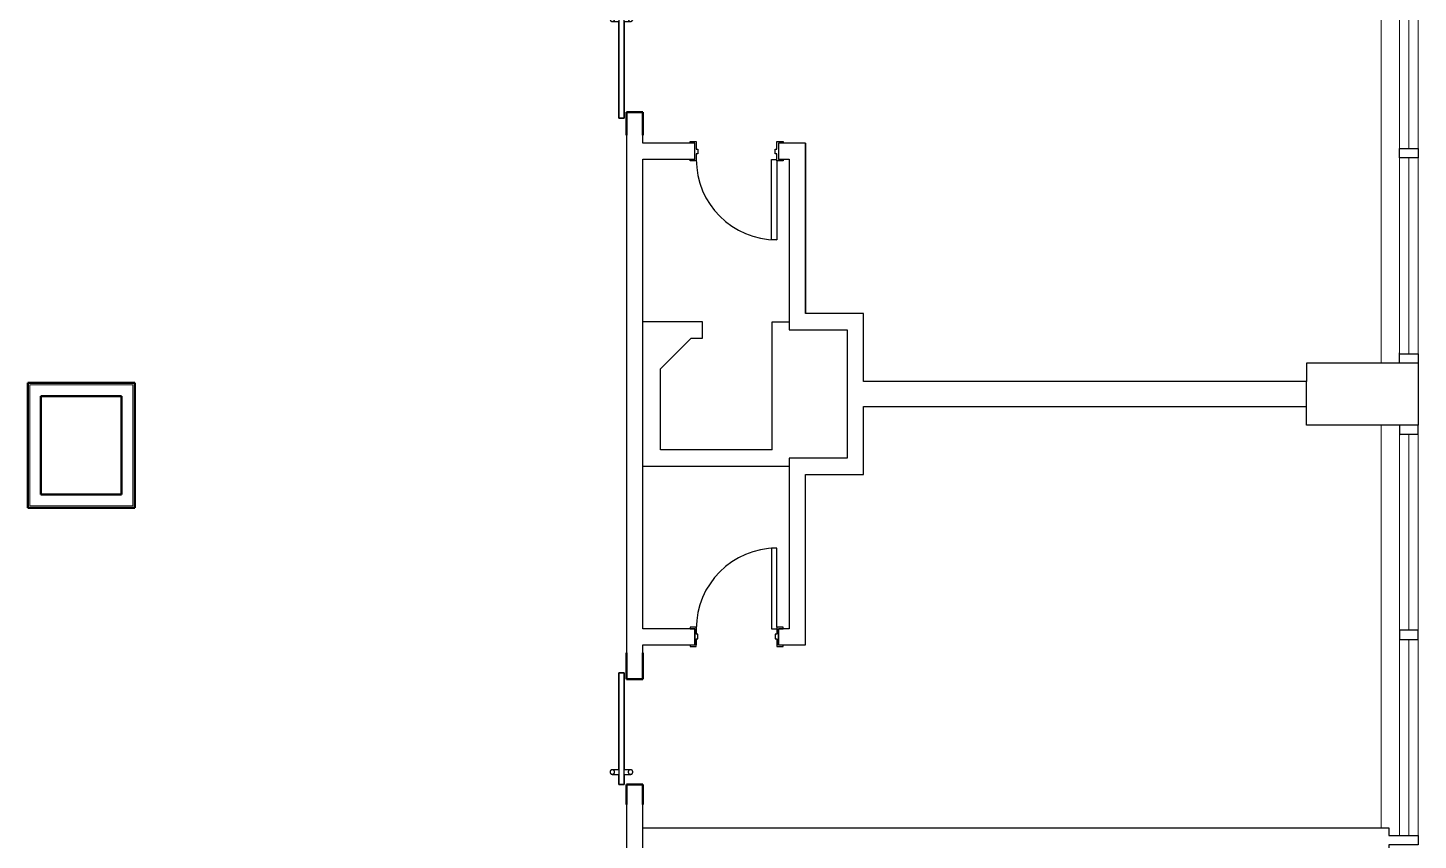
# Model space of a CAD drawing. Header units: inches. Extents: x -1132 to 7533, y -2240 to 4304.
# Drawn here: x 6954.8 to 7403.6, y -1109.5 to -847.3 of the extents above; entities that cross this region are included whole.
import ezdxf

# ---------------------------------------------------------------- set-up
doc = ezdxf.new("R2010")
doc.units = ezdxf.units.IN
doc.header["$LTSCALE"] = 96
doc.header["$MEASUREMENT"] = 0
for name, color, linetype in [('A-DOOR', 2, 'CONTINUOUS'), ('A-GLAZ', 2, 'CONTINUOUS'), ('A-WALL-FULL', 6, 'CONTINUOUS')]:
    doc.layers.add(name, color=color, linetype=linetype)
for name, color, linetype, lineweight in [('A-WALL', 113, 'CONTINUOUS', 18), ('A-WALL-SILL', 250, 'CONTINUOUS', 13), ('I-WALL', 2, 'CONTINUOUS', 18)]:
    doc.layers.add(name, color=color, linetype=linetype, lineweight=lineweight)

# ---------------------------------------------------------------- blocks, each defined once
blk = doc.blocks.new('Interior-Sgl - 2_-2_ x 8_-0_ - Flush-2578068-2ND FLR PLAN - EAST WING')
at = {"layer": 'A-DOOR', "color": 8, "lineweight": 25}
for p, q in [((22.25, 28.63), (22.25, 2.63)), ((24, 28.63), (22.25, 28.63)), ((24, 3.13), (24, 28.63)), ((-2, 3.13), (-4, 3.13)), ((-4, 3.13), (-4, 2.63)), ((-4, 2.63), (-2.5, 2.63)), ((-2.5, 2.63), (-2.5, -2.63)), ((-2, 0.88), (-2, 3.13)), ((-1.5, 0.88), (-2, 0.88)), ((-1.5, -0.62), (-1.5, 0.88)), ((22.25, 2.63), (24, 2.63)), ((24, 0.88), (23.5, 0.88)), ((23.5, 0.88), (23.5, -0.62)), ((26, 3.13), (24, 3.13)), ((24, 3.13), (24, 0.88)), ((24.5, -2.63), (24.5, 2.63)), ((24.5, 2.63), (26, 2.63)), ((26, 2.63), (26, 3.13)), ((-2.5, -2.63), (-4, -2.63)), ((-4, -2.63), (-4, -3.13)), ((-4, -3.13), (-2, -3.13)), ((-2, -3.13), (-2, -0.62)), ((-2, -0.62), (-1.5, -0.62)), ((23.5, -0.62), (24, -0.62)), ((24, -0.62), (24, -3.13)), ((24, -3.13), (26, -3.13)), ((26, -2.63), (24.5, -2.63)), ((26, -3.13), (26, -2.63))]:
    blk.add_line(p, q, dxfattribs=at)
at = {"layer": 'A-DOOR', "color": 55}
blk.add_arc((24, 2.63), 26, 90, 180, dxfattribs=at)
blk = doc.blocks.new('Interior-Sgl - 2_-2_ x 8_-0_ - Flush-2578071-2ND FLR PLAN - EAST WING')
at = {"layer": 'A-DOOR', "color": 8, "lineweight": 25}
for p, q in [((-4, 3.13), (-2, 3.13)), ((-4, 2.63), (-4, 3.13)), ((-2.5, 2.63), (-4, 2.63)), ((-2.5, -2.63), (-2.5, 2.63)), ((-2, 3.13), (-2, 0.62)), ((-2, 0.62), (-1.5, 0.62)), ((-1.5, 0.62), (-1.5, -0.88)), ((23.5, 0.62), (24, 0.62)), ((23.5, -0.88), (23.5, 0.62)), ((24, 3.13), (26, 3.13)), ((24, 0.62), (24, 3.13)), ((26, 2.63), (24.5, 2.63)), ((24.5, 2.63), (24.5, -2.63)), ((26, 3.13), (26, 2.63)), ((-4, -2.63), (-2.5, -2.63)), ((-4, -3.13), (-4, -2.63)), ((-2, -3.13), (-4, -3.13)), ((-2, -0.88), (-2, -3.13)), ((-1.5, -0.88), (-2, -0.88)), ((22.25, -2.63), (24, -2.63)), ((22.25, -28.63), (22.25, -2.63)), ((24, -0.88), (23.5, -0.88)), ((24, -3.13), (24, -0.88)), ((26, -3.13), (24, -3.13)), ((24, -3.13), (24, -28.63)), ((24.5, -2.63), (26, -2.63)), ((26, -2.63), (26, -3.13)), ((24, -28.63), (22.25, -28.63))]:
    blk.add_line(p, q, dxfattribs=at)
at = {"layer": 'A-DOOR', "color": 55}
blk.add_arc((24, -2.63), 26, 180, 270, dxfattribs=at)
blk = doc.blocks.new('Interior-Barn - Flush-3201910-2ND FLR PLAN - EAST WING')
at = {"layer": 'A-DOOR', "lineweight": 35}
for p, q in [((12.25, -3.41), (-19, -3.41)), ((-19, -3.41), (-19, -5.16)), ((17, -3.41), (13.75, -3.41)), ((17, -5.16), (17, -3.41)), ((-19, -5.16), (12.25, -5.16)), ((13.75, -5.16), (17, -5.16))]:
    blk.add_line(p, q, dxfattribs=at)
at = {"layer": 'A-DOOR'}
for p, q in [((12.25, -1.34), (12.25, -3.41)), ((13.75, -3.41), (12.25, -3.41)), ((13.75, -3.41), (13.75, -1.34)), ((12.25, -5.16), (12.25, -7.22)), ((12.25, -5.16), (13.75, -5.16)), ((13.75, -7.22), (13.75, -5.16))]:
    blk.add_line(p, q, dxfattribs=at)
at = {"layer": 'A-DOOR', "flags": 128}
for points in [[(13.75, -1.34), (13.75, -1.31), (13.75, -1.28), (13.74, -1.25), (13.74, -1.22), (13.74, -1.19), (13.73, -1.17), (13.72, -1.14), (13.71, -1.11), (13.7, -1.08), (13.69, -1.05), (13.68, -1.02), (13.67, -1), (13.65, -0.97), (13.64, -0.95), (13.62, -0.92), (13.6, -0.9), (13.58, -0.87), (13.56, -0.85), (13.54, -0.83), (13.52, -0.81), (13.5, -0.79), (13.48, -0.77), (13.45, -0.75), (13.43, -0.73), (13.41, -0.71), (13.38, -0.7), (13.35, -0.68), (13.33, -0.67), (13.3, -0.66), (13.27, -0.64), (13.24, -0.63), (13.22, -0.63), (13.19, -0.62), (13.16, -0.61), (13.13, -0.6), (13.1, -0.6), (13.07, -0.6), (13.04, -0.59), (13.01, -0.59), (12.98, -0.59), (12.95, -0.6), (12.92, -0.6), (12.89, -0.6), (12.86, -0.61), (12.83, -0.61), (12.8, -0.62), (12.77, -0.63), (12.74, -0.64), (12.72, -0.65), (12.69, -0.66), (12.66, -0.67), (12.63, -0.69), (12.61, -0.7), (12.58, -0.72), (12.56, -0.74), (12.53, -0.76), (12.51, -0.77), (12.49, -0.79), (12.47, -0.82), (12.45, -0.84), (12.43, -0.86), (12.41, -0.88), (12.39, -0.91), (12.37, -0.93), (12.36, -0.96), (12.34, -0.98), (12.33, -1.01), (12.32, -1.04), (12.3, -1.06), (12.29, -1.09), (12.28, -1.12), (12.28, -1.15), (12.27, -1.18), (12.26, -1.21), (12.26, -1.24), (12.25, -1.27), (12.25, -1.3), (12.25, -1.33), (12.25, -1.34)], [(12.25, -1.34), (12.25, -1.37), (12.25, -1.4), (12.26, -1.43), (12.26, -1.46), (12.26, -1.49), (12.27, -1.52), (12.28, -1.55), (12.29, -1.58), (12.3, -1.61), (12.31, -1.64), (12.32, -1.66), (12.33, -1.69), (12.35, -1.72), (12.36, -1.74), (12.38, -1.77), (12.4, -1.79), (12.42, -1.82), (12.44, -1.84), (12.46, -1.86), (12.48, -1.88), (12.5, -1.9), (12.52, -1.92), (12.55, -1.94), (12.57, -1.96), (12.59, -1.97), (12.62, -1.99), (12.65, -2.01), (12.67, -2.02), (12.7, -2.03), (12.73, -2.04), (12.76, -2.05), (12.78, -2.06), (12.81, -2.07), (12.84, -2.08), (12.87, -2.08), (12.9, -2.09), (12.93, -2.09), (12.96, -2.09), (12.99, -2.09), (13.02, -2.09), (13.05, -2.09), (13.08, -2.09), (13.11, -2.09), (13.14, -2.08), (13.17, -2.07), (13.2, -2.07), (13.23, -2.06), (13.26, -2.05), (13.28, -2.04), (13.31, -2.03), (13.34, -2.01), (13.37, -2), (13.39, -1.98), (13.42, -1.97), (13.44, -1.95), (13.47, -1.93), (13.49, -1.91), (13.51, -1.89), (13.53, -1.87), (13.55, -1.85), (13.57, -1.83), (13.59, -1.8), (13.61, -1.78), (13.63, -1.76), (13.64, -1.73), (13.66, -1.7), (13.67, -1.68), (13.68, -1.65), (13.7, -1.62), (13.71, -1.59), (13.72, -1.57), (13.72, -1.54), (13.73, -1.51), (13.74, -1.48), (13.74, -1.45), (13.75, -1.42), (13.75, -1.39), (13.75, -1.36), (13.75, -1.34)], [(13.75, -7.22), (13.75, -7.19), (13.75, -7.16), (13.74, -7.13), (13.74, -7.1), (13.74, -7.07), (13.73, -7.04), (13.72, -7.01), (13.71, -6.98), (13.7, -6.95), (13.69, -6.93), (13.68, -6.9), (13.67, -6.87), (13.65, -6.85), (13.64, -6.82), (13.62, -6.8), (13.6, -6.77), (13.58, -6.75), (13.56, -6.72), (13.54, -6.7), (13.52, -6.68), (13.5, -6.66), (13.48, -6.64), (13.45, -6.62), (13.43, -6.6), (13.41, -6.59), (13.38, -6.57), (13.35, -6.56), (13.33, -6.54), (13.3, -6.53), (13.27, -6.52), (13.24, -6.51), (13.22, -6.5), (13.19, -6.49), (13.16, -6.49), (13.13, -6.48), (13.1, -6.48), (13.07, -6.47), (13.04, -6.47), (13.01, -6.47), (12.98, -6.47), (12.95, -6.47), (12.92, -6.47), (12.89, -6.48), (12.86, -6.48), (12.83, -6.49), (12.8, -6.5), (12.77, -6.5), (12.74, -6.51), (12.72, -6.52), (12.69, -6.54), (12.66, -6.55), (12.63, -6.56), (12.61, -6.58), (12.58, -6.6), (12.56, -6.61), (12.53, -6.63), (12.51, -6.65), (12.49, -6.67), (12.47, -6.69), (12.45, -6.71), (12.43, -6.73), (12.41, -6.76), (12.39, -6.78), (12.37, -6.81), (12.36, -6.83), (12.34, -6.86), (12.33, -6.88), (12.32, -6.91), (12.3, -6.94), (12.29, -6.97), (12.28, -7), (12.28, -7.02), (12.27, -7.05), (12.26, -7.08), (12.26, -7.11), (12.25, -7.14), (12.25, -7.17), (12.25, -7.2), (12.25, -7.22)], [(12.25, -7.22), (12.25, -7.25), (12.25, -7.28), (12.26, -7.31), (12.26, -7.34), (12.26, -7.37), (12.27, -7.4), (12.28, -7.43), (12.29, -7.45), (12.3, -7.48), (12.31, -7.51), (12.32, -7.54), (12.33, -7.57), (12.35, -7.59), (12.36, -7.62), (12.38, -7.64), (12.4, -7.67), (12.42, -7.69), (12.44, -7.71), (12.46, -7.74), (12.48, -7.76), (12.5, -7.78), (12.52, -7.8), (12.55, -7.82), (12.57, -7.83), (12.59, -7.85), (12.62, -7.87), (12.65, -7.88), (12.67, -7.89), (12.7, -7.91), (12.73, -7.92), (12.76, -7.93), (12.78, -7.94), (12.81, -7.95), (12.84, -7.95), (12.87, -7.96), (12.9, -7.96), (12.93, -7.97), (12.96, -7.97), (12.99, -7.97), (13.02, -7.97), (13.05, -7.97), (13.08, -7.96), (13.11, -7.96), (13.14, -7.96), (13.17, -7.95), (13.2, -7.94), (13.23, -7.93), (13.26, -7.92), (13.28, -7.91), (13.31, -7.9), (13.34, -7.89), (13.37, -7.87), (13.39, -7.86), (13.42, -7.84), (13.44, -7.83), (13.47, -7.81), (13.49, -7.79), (13.51, -7.77), (13.53, -7.75), (13.55, -7.73), (13.57, -7.7), (13.59, -7.68), (13.61, -7.66), (13.63, -7.63), (13.64, -7.61), (13.66, -7.58), (13.67, -7.55), (13.68, -7.53), (13.7, -7.5), (13.71, -7.47), (13.72, -7.44), (13.72, -7.41), (13.73, -7.38), (13.74, -7.35), (13.74, -7.32), (13.75, -7.29), (13.75, -7.26), (13.75, -7.23), (13.75, -7.22)]]:
    blk.add_lwpolyline(points, dxfattribs=at)
at = {"layer": 'A-DOOR'}
for points, knots in [([(12.25, -1.34), (12.25, -1.38), (12.26, -1.46), (12.28, -1.55), (12.3, -1.62), (12.33, -1.68), (12.35, -1.72), (12.37, -1.75), (12.39, -1.78), (12.41, -1.8), (12.43, -1.84), (12.47, -1.88), (12.51, -1.91), (12.55, -1.94), (12.57, -1.96), (12.6, -1.98), (12.64, -2), (12.7, -2.03), (12.77, -2.06), (12.84, -2.08), (12.91, -2.09), (12.95, -2.09), (12.96, -2.09)], [0, 0, 0, 0, 0.0555556, 0.1111111, 0.1388889, 0.1666667, 0.1944444, 0.2083333, 0.2222222, 0.2361111, 0.25, 0.2777778, 0.3055556, 0.3194444, 0.3333333, 0.3472222, 0.3611111, 0.3888889, 0.4166667, 0.4444444, 0.4722222, 0.4857264, 0.4857264, 0.4857264, 0.4857264]), ([(13.04, -2.09), (13.05, -2.09), (13.09, -2.09), (13.16, -2.08), (13.23, -2.06), (13.3, -2.03), (13.36, -2), (13.4, -1.98), (13.43, -1.96), (13.45, -1.94), (13.49, -1.91), (13.53, -1.88), (13.57, -1.84), (13.59, -1.8), (13.61, -1.78), (13.63, -1.75), (13.65, -1.72), (13.67, -1.68), (13.7, -1.62), (13.72, -1.55), (13.74, -1.46), (13.75, -1.38), (13.75, -1.34)], [0.5127415, 0.5127415, 0.5127415, 0.5127415, 0.5277778, 0.5555556, 0.5833333, 0.6111111, 0.6388889, 0.6527778, 0.6666667, 0.6805556, 0.6944444, 0.7222222, 0.75, 0.7638889, 0.7777778, 0.7916667, 0.8055556, 0.8333333, 0.8611111, 0.8888889, 0.9444444, 1, 1, 1, 1]), ([(13.75, -7.22), (13.75, -7.18), (13.74, -7.11), (13.72, -7.01), (13.7, -6.94), (13.67, -6.89), (13.65, -6.84), (13.63, -6.81), (13.61, -6.78), (13.59, -6.76), (13.57, -6.73), (13.53, -6.69), (13.49, -6.65), (13.45, -6.62), (13.43, -6.6), (13.4, -6.58), (13.36, -6.56), (13.3, -6.53), (13.23, -6.5), (13.16, -6.48), (13.08, -6.47), (13, -6.47), (12.92, -6.47), (12.84, -6.48), (12.77, -6.5), (12.7, -6.53), (12.64, -6.56), (12.6, -6.58), (12.57, -6.6), (12.55, -6.62), (12.51, -6.65), (12.47, -6.69), (12.43, -6.73), (12.41, -6.76), (12.39, -6.78), (12.37, -6.81), (12.35, -6.84), (12.33, -6.89), (12.3, -6.94), (12.28, -7.01), (12.26, -7.11), (12.25, -7.18), (12.25, -7.22)], [0, 0, 0, 0, 0.055556, 0.111111, 0.138889, 0.166667, 0.194444, 0.208333, 0.222222, 0.236111, 0.25, 0.277778, 0.305556, 0.319444, 0.333333, 0.347222, 0.361111, 0.388889, 0.416667, 0.444444, 0.472222, 0.5, 0.527778, 0.555556, 0.583333, 0.611111, 0.638889, 0.652778, 0.666667, 0.680556, 0.694444, 0.722222, 0.75, 0.763889, 0.777778, 0.791667, 0.805556, 0.833333, 0.861111, 0.888889, 0.944444, 1, 1, 1, 1])]:
    blk.add_open_spline(points, degree=3, knots=knots, dxfattribs=at)
blk = doc.blocks.new('Interior-Barn - Flush-3201829-2ND FLR PLAN - EAST WING')
at = {"layer": 'A-DOOR', "lineweight": 35}
for p, q in [((-19, 5.16), (12.25, 5.16)), ((-19, 3.41), (-19, 5.16)), ((13.75, 5.16), (17, 5.16)), ((17, 5.16), (17, 3.41)), ((12.25, 3.41), (-19, 3.41)), ((17, 3.41), (13.75, 3.41))]:
    blk.add_line(p, q, dxfattribs=at)
at = {"layer": 'A-DOOR'}
for p, q in [((12.25, 7.22), (12.25, 5.16)), ((13.75, 5.16), (12.25, 5.16)), ((13.75, 5.16), (13.75, 7.22)), ((12.25, 3.41), (12.25, 1.34)), ((12.25, 3.41), (13.75, 3.41)), ((13.75, 1.34), (13.75, 3.41))]:
    blk.add_line(p, q, dxfattribs=at)
at = {"layer": 'A-DOOR', "flags": 128}
for points in [[(13.75, 7.22), (13.75, 7.25), (13.75, 7.28), (13.74, 7.31), (13.74, 7.34), (13.74, 7.37), (13.73, 7.4), (13.72, 7.43), (13.71, 7.45), (13.7, 7.48), (13.69, 7.51), (13.68, 7.54), (13.67, 7.57), (13.65, 7.59), (13.64, 7.62), (13.62, 7.64), (13.6, 7.67), (13.58, 7.69), (13.56, 7.71), (13.54, 7.74), (13.52, 7.76), (13.5, 7.78), (13.48, 7.8), (13.45, 7.82), (13.43, 7.83), (13.41, 7.85), (13.38, 7.87), (13.35, 7.88), (13.33, 7.89), (13.3, 7.91), (13.27, 7.92), (13.24, 7.93), (13.22, 7.94), (13.19, 7.95), (13.16, 7.95), (13.13, 7.96), (13.1, 7.96), (13.07, 7.97), (13.04, 7.97), (13.01, 7.97), (12.98, 7.97), (12.95, 7.97), (12.92, 7.96), (12.89, 7.96), (12.86, 7.96), (12.83, 7.95), (12.8, 7.94), (12.77, 7.93), (12.74, 7.92), (12.72, 7.91), (12.69, 7.9), (12.66, 7.89), (12.63, 7.87), (12.61, 7.86), (12.58, 7.84), (12.56, 7.83), (12.53, 7.81), (12.51, 7.79), (12.49, 7.77), (12.47, 7.75), (12.45, 7.73), (12.43, 7.7), (12.41, 7.68), (12.39, 7.66), (12.37, 7.63), (12.36, 7.61), (12.34, 7.58), (12.33, 7.55), (12.32, 7.53), (12.3, 7.5), (12.29, 7.47), (12.28, 7.44), (12.28, 7.41), (12.27, 7.38), (12.26, 7.35), (12.26, 7.32), (12.25, 7.29), (12.25, 7.26), (12.25, 7.23), (12.25, 7.22)], [(12.25, 7.22), (12.25, 7.19), (12.25, 7.16), (12.26, 7.13), (12.26, 7.1), (12.26, 7.07), (12.27, 7.04), (12.28, 7.01), (12.29, 6.98), (12.3, 6.95), (12.31, 6.93), (12.32, 6.9), (12.33, 6.87), (12.35, 6.85), (12.36, 6.82), (12.38, 6.8), (12.4, 6.77), (12.42, 6.75), (12.44, 6.72), (12.46, 6.7), (12.48, 6.68), (12.5, 6.66), (12.52, 6.64), (12.55, 6.62), (12.57, 6.6), (12.59, 6.59), (12.62, 6.57), (12.65, 6.56), (12.67, 6.54), (12.7, 6.53), (12.73, 6.52), (12.76, 6.51), (12.78, 6.5), (12.81, 6.49), (12.84, 6.49), (12.87, 6.48), (12.9, 6.48), (12.93, 6.47), (12.96, 6.47), (12.99, 6.47), (13.02, 6.47), (13.05, 6.47), (13.08, 6.47), (13.11, 6.48), (13.14, 6.48), (13.17, 6.49), (13.2, 6.5), (13.23, 6.5), (13.26, 6.51), (13.28, 6.52), (13.31, 6.54), (13.34, 6.55), (13.37, 6.56), (13.39, 6.58), (13.42, 6.6), (13.44, 6.61), (13.47, 6.63), (13.49, 6.65), (13.51, 6.67), (13.53, 6.69), (13.55, 6.71), (13.57, 6.73), (13.59, 6.76), (13.61, 6.78), (13.63, 6.81), (13.64, 6.83), (13.66, 6.86), (13.67, 6.88), (13.68, 6.91), (13.7, 6.94), (13.71, 6.97), (13.72, 7), (13.72, 7.02), (13.73, 7.05), (13.74, 7.08), (13.74, 7.11), (13.75, 7.14), (13.75, 7.17), (13.75, 7.2), (13.75, 7.22)], [(13.75, 1.34), (13.75, 1.37), (13.75, 1.4), (13.74, 1.43), (13.74, 1.46), (13.74, 1.49), (13.73, 1.52), (13.72, 1.55), (13.71, 1.58), (13.7, 1.61), (13.69, 1.64), (13.68, 1.66), (13.67, 1.69), (13.65, 1.72), (13.64, 1.74), (13.62, 1.77), (13.6, 1.79), (13.58, 1.82), (13.56, 1.84), (13.54, 1.86), (13.52, 1.88), (13.5, 1.9), (13.48, 1.92), (13.45, 1.94), (13.43, 1.96), (13.41, 1.97), (13.38, 1.99), (13.35, 2.01), (13.33, 2.02), (13.3, 2.03), (13.27, 2.04), (13.24, 2.05), (13.22, 2.06), (13.19, 2.07), (13.16, 2.08), (13.13, 2.08), (13.1, 2.09), (13.07, 2.09), (13.04, 2.09), (13.01, 2.09), (12.98, 2.09), (12.95, 2.09), (12.92, 2.09), (12.89, 2.09), (12.86, 2.08), (12.83, 2.07), (12.8, 2.07), (12.77, 2.06), (12.74, 2.05), (12.72, 2.04), (12.69, 2.03), (12.66, 2.01), (12.63, 2), (12.61, 1.98), (12.58, 1.97), (12.56, 1.95), (12.53, 1.93), (12.51, 1.91), (12.49, 1.89), (12.47, 1.87), (12.45, 1.85), (12.43, 1.83), (12.41, 1.8), (12.39, 1.78), (12.37, 1.76), (12.36, 1.73), (12.34, 1.7), (12.33, 1.68), (12.32, 1.65), (12.3, 1.62), (12.29, 1.59), (12.28, 1.57), (12.28, 1.54), (12.27, 1.51), (12.26, 1.48), (12.26, 1.45), (12.25, 1.42), (12.25, 1.39), (12.25, 1.36), (12.25, 1.34)], [(12.25, 1.34), (12.25, 1.31), (12.25, 1.28), (12.26, 1.25), (12.26, 1.22), (12.26, 1.19), (12.27, 1.17), (12.28, 1.14), (12.29, 1.11), (12.3, 1.08), (12.31, 1.05), (12.32, 1.02), (12.33, 1), (12.35, 0.97), (12.36, 0.95), (12.38, 0.92), (12.4, 0.9), (12.42, 0.87), (12.44, 0.85), (12.46, 0.83), (12.48, 0.81), (12.5, 0.79), (12.52, 0.77), (12.55, 0.75), (12.57, 0.73), (12.59, 0.71), (12.62, 0.7), (12.65, 0.68), (12.67, 0.67), (12.7, 0.66), (12.73, 0.64), (12.76, 0.63), (12.78, 0.63), (12.81, 0.62), (12.84, 0.61), (12.87, 0.6), (12.9, 0.6), (12.93, 0.6), (12.96, 0.59), (12.99, 0.59), (13.02, 0.59), (13.05, 0.6), (13.08, 0.6), (13.11, 0.6), (13.14, 0.61), (13.17, 0.61), (13.2, 0.62), (13.23, 0.63), (13.26, 0.64), (13.28, 0.65), (13.31, 0.66), (13.34, 0.67), (13.37, 0.69), (13.39, 0.7), (13.42, 0.72), (13.44, 0.74), (13.47, 0.76), (13.49, 0.77), (13.51, 0.79), (13.53, 0.82), (13.55, 0.84), (13.57, 0.86), (13.59, 0.88), (13.61, 0.91), (13.63, 0.93), (13.64, 0.96), (13.66, 0.98), (13.67, 1.01), (13.68, 1.04), (13.7, 1.06), (13.71, 1.09), (13.72, 1.12), (13.72, 1.15), (13.73, 1.18), (13.74, 1.21), (13.74, 1.24), (13.75, 1.27), (13.75, 1.3), (13.75, 1.33), (13.75, 1.34)]]:
    blk.add_lwpolyline(points, dxfattribs=at)
at = {"layer": 'A-DOOR'}
for points, knots in [([(12.25, 7.22), (12.25, 7.18), (12.26, 7.11), (12.28, 7.01), (12.3, 6.94), (12.33, 6.89), (12.35, 6.84), (12.37, 6.81), (12.39, 6.78), (12.41, 6.76), (12.43, 6.73), (12.47, 6.69), (12.51, 6.65), (12.55, 6.62), (12.57, 6.6), (12.6, 6.58), (12.64, 6.56), (12.7, 6.53), (12.77, 6.5), (12.84, 6.48), (12.92, 6.47), (13, 6.47), (13.08, 6.47), (13.16, 6.48), (13.23, 6.5), (13.3, 6.53), (13.36, 6.56), (13.4, 6.58), (13.43, 6.6), (13.45, 6.62), (13.49, 6.65), (13.53, 6.69), (13.57, 6.73), (13.59, 6.76), (13.61, 6.78), (13.63, 6.81), (13.65, 6.84), (13.67, 6.89), (13.7, 6.94), (13.72, 7.01), (13.74, 7.11), (13.75, 7.18), (13.75, 7.22)], [0, 0, 0, 0, 0.055556, 0.111111, 0.138889, 0.166667, 0.194444, 0.208333, 0.222222, 0.236111, 0.25, 0.277778, 0.305556, 0.319444, 0.333333, 0.347222, 0.361111, 0.388889, 0.416667, 0.444444, 0.472222, 0.5, 0.527778, 0.555556, 0.583333, 0.611111, 0.638889, 0.652778, 0.666667, 0.680556, 0.694444, 0.722222, 0.75, 0.763889, 0.777778, 0.791667, 0.805556, 0.833333, 0.861111, 0.888889, 0.944444, 1, 1, 1, 1]), ([(12.96, 2.09), (12.95, 2.09), (12.91, 2.09), (12.84, 2.08), (12.77, 2.06), (12.7, 2.03), (12.64, 2), (12.6, 1.98), (12.57, 1.96), (12.55, 1.94), (12.51, 1.91), (12.47, 1.88), (12.43, 1.84), (12.41, 1.8), (12.39, 1.78), (12.37, 1.75), (12.35, 1.72), (12.33, 1.67), (12.3, 1.62), (12.28, 1.55), (12.26, 1.46), (12.25, 1.38), (12.25, 1.34)], [0.5142736, 0.5142736, 0.5142736, 0.5142736, 0.5277778, 0.5555556, 0.5833333, 0.6111111, 0.6388889, 0.6527778, 0.6666667, 0.6805556, 0.6944444, 0.7222222, 0.75, 0.7638889, 0.7777778, 0.7916667, 0.8055556, 0.8333333, 0.8611111, 0.8888889, 0.9444444, 1, 1, 1, 1]), ([(13.75, 1.34), (13.75, 1.38), (13.74, 1.46), (13.72, 1.55), (13.7, 1.62), (13.67, 1.67), (13.65, 1.72), (13.63, 1.75), (13.61, 1.78), (13.59, 1.8), (13.57, 1.84), (13.53, 1.88), (13.49, 1.91), (13.45, 1.94), (13.43, 1.96), (13.4, 1.98), (13.36, 2), (13.3, 2.03), (13.23, 2.06), (13.16, 2.08), (13.09, 2.09), (13.05, 2.09), (13.04, 2.09)], [0, 0, 0, 0, 0.0555556, 0.1111111, 0.1388889, 0.1666667, 0.1944444, 0.2083333, 0.2222222, 0.2361111, 0.25, 0.2777778, 0.3055556, 0.3194444, 0.3333333, 0.3472222, 0.3611111, 0.3888889, 0.4166667, 0.4444444, 0.4722222, 0.4872585, 0.4872585, 0.4872585, 0.4872585])]:
    blk.add_open_spline(points, degree=3, knots=knots, dxfattribs=at)

msp = doc.modelspace()

# ---------------------------------------------------------------- linework, layer by layer
at = {"layer": 'A-GLAZ', "color": 9, "lineweight": 13}
for p, q in [((7397.6, -886.24), (7397.6, -822.99)), ((7400.6, -886.24), (7400.6, -822.99)), ((7403.6, -886.24), (7403.6, -822.99)), ((7397.6, -952.49), (7397.6, -889.24)), ((7400.6, -952.49), (7400.6, -889.24)), ((7403.6, -952.49), (7403.6, -889.24)), ((7397.6, -978.49), (7397.6, -1041.74)), ((7400.6, -978.49), (7400.6, -1041.74)), ((7403.6, -978.49), (7403.6, -1041.74)), ((7397.6, -1044.74), (7397.6, -1107.99)), ((7400.6, -1044.74), (7400.6, -1107.99)), ((7403.6, -1044.74), (7403.6, -1107.99))]:
    msp.add_line(p, q, dxfattribs=at)
at = {"layer": 'A-WALL', "lineweight": 50}
for p, q in [((7148.09, -874.49), (7148.09, -881.99)), ((7153.34, -874.49), (7148.09, -874.49)), ((7153.34, -881.99), (7153.34, -874.49)), ((7148.09, -1048.99), (7148.09, -1057.49)), ((7153.34, -1057.49), (7153.34, -1048.99)), ((7148.09, -1057.49), (7153.34, -1057.49)), ((7148.09, -1091.49), (7148.09, -1097.99)), ((7153.34, -1091.49), (7148.09, -1091.49)), ((7153.34, -1097.99), (7153.34, -1091.49))]:
    msp.add_line(p, q, dxfattribs=at)
at = {"layer": 'A-WALL', "color": 8, "lineweight": 25}
for p, q in [((7148.09, -881.99), (7148.09, -1048.99)), ((7153.34, -884.49), (7153.34, -881.99)), ((7170.09, -884.49), (7153.34, -884.49)), ((7170.09, -889.74), (7170.09, -884.49)), ((7205.84, -884.49), (7197.09, -884.49)), ((7197.09, -884.49), (7197.09, -889.74)), ((7205.84, -939.49), (7205.84, -884.49)), ((7153.34, -1041.24), (7153.34, -889.74)), ((7153.34, -889.74), (7170.09, -889.74)), ((7197.09, -889.74), (7200.59, -889.74)), ((7200.59, -889.74), (7200.59, -944.74)), ((7224.59, -939.49), (7205.84, -939.49)), ((7224.59, -961.49), (7224.59, -939.49)), ((7200.59, -944.74), (7219.34, -944.74)), ((7219.34, -944.74), (7219.34, -986.24)), ((7367.6, -961.49), (7224.59, -961.49)), ((7367.6, -969.49), (7367.6, -961.49)), ((7224.59, -991.49), (7224.59, -969.49)), ((7224.59, -969.49), (7367.6, -969.49)), ((7219.34, -986.24), (7200.59, -986.24)), ((7200.59, -986.24), (7200.59, -1041.24)), ((7205.84, -991.49), (7224.59, -991.49)), ((7205.84, -1046.49), (7205.84, -991.49)), ((7170.09, -1041.24), (7153.34, -1041.24)), ((7170.09, -1046.49), (7170.09, -1041.24)), ((7200.59, -1041.24), (7197.09, -1041.24)), ((7197.09, -1041.24), (7197.09, -1046.49)), ((7153.34, -1048.99), (7153.34, -1046.49)), ((7153.34, -1046.49), (7170.09, -1046.49)), ((7197.09, -1046.49), (7205.84, -1046.49)), ((7148.09, -1097.99), (7148.09, -1119.99)), ((7153.34, -1119.99), (7153.34, -1097.99))]:
    msp.add_line(p, q, dxfattribs=at)
at = {"layer": 'A-WALL'}
for p, q in [((6988.72, -962.55), (6955.47, -962.55)), ((6955.47, -1001.55), (6955.47, -962.55)), ((6988.72, -1001.55), (6988.72, -962.55)), ((6988.72, -1001.55), (6955.47, -1001.55))]:
    msp.add_line(p, q, dxfattribs=at)
at = {"layer": 'A-WALL-FULL', "color": 9}
for p, q in [((7170.64, -889.74), (7170.64, -887.99)), ((7205.84, -884.49), (7205.84, -939.49)), ((7170.59, -889.74), (7170.64, -889.74)), ((7397.6, -955.49), (7397.6, -952.24)), ((7397.6, -975.49), (7397.6, -978.74)), ((7205.84, -1046.49), (7205.84, -991.49)), ((7153.35, -1049.99), (7153.35, -1046.49))]:
    msp.add_line(p, q, dxfattribs=at)
at = {"layer": 'A-WALL-FULL', "color": 9, "flags": 128}
for points in [[(7170.64, -886.49), (7170.64, -884.49), (7170.59, -884.49)], [(7195.09, -983.49), (7159.09, -983.49), (7159.09, -957.39), (7168.99, -947.49), (7172.59, -947.49), (7172.59, -942.24), (7153.35, -942.24), (7153.35, -889.74)], [(7195.09, -983.49), (7195.09, -942.24), (7200.59, -942.24)], [(7397.6, -952.49), (7403.6, -952.49), (7403.6, -955.49), (7403.6, -975.49), (7367.6, -975.49), (7367.6, -969.49)], [(7403.6, -955.49), (7367.6, -955.49), (7367.6, -961.49)], [(7397.6, -978.49), (7403.6, -978.49), (7403.6, -975.49)], [(7153.35, -1041.24), (7153.35, -988.74), (7200.59, -988.74)], [(7170.64, -1042.99), (7170.64, -1041.24), (7170.59, -1041.24)], [(7170.59, -1046.49), (7170.64, -1046.49), (7170.64, -1044.49)], [(7153.34, -1105.49), (7394.1, -1105.49), (7394.1, -1107.99), (7403.6, -1107.99), (7403.6, -1110.99), (7394.1, -1110.99), (7394.1, -1113.49), (7153.34, -1113.49)]]:
    msp.add_lwpolyline(points, dxfattribs=at)
for points in [[(7403.6, -886.24), (7403.6, -889.24), (7397.6, -889.24), (7397.6, -886.24)], [(7397.6, -1041.74), (7397.6, -1044.74), (7403.6, -1044.74), (7403.6, -1041.74)]]:
    msp.add_lwpolyline(points, close=True, dxfattribs=at)
at = {"layer": 'A-WALL-SILL', "color": 9}
for p, q in [((7391.6, -825.49), (7391.6, -955.49)), ((7391.6, -975.49), (7391.6, -1105.49))]:
    msp.add_line(p, q, dxfattribs=at)
at = {"layer": 'I-WALL', "lineweight": 50}
for p, q in [((6989.34, -961.92), (6954.84, -961.92)), ((6954.84, -961.92), (6954.84, -1002.17)), ((6989.34, -1002.17), (6989.34, -961.92)), ((6959.09, -966.17), (6985.09, -966.17)), ((6959.09, -997.92), (6959.09, -966.17)), ((6985.09, -966.17), (6985.09, -997.92)), ((6985.09, -997.92), (6959.09, -997.92)), ((6954.84, -1002.17), (6989.34, -1002.17))]:
    msp.add_line(p, q, dxfattribs=at)

# ---------------------------------------------------------------- block references
at = {"layer": 'A-DOOR'}
for name, p, rotation in [('Interior-Barn - Flush-3201829-2ND FLR PLAN - EAST WING', (7150.72, -857.49), 89.9999999999999), ('Interior-Barn - Flush-3201910-2ND FLR PLAN - EAST WING', (7150.72, -1074.49), 269.9999999999999)]:
    msp.add_blockref(name, p, dxfattribs=dict(at, rotation=rotation))
at = {"layer": 'A-DOOR', "color": 55}
for name, p in [('Interior-Sgl - 2_-2_ x 8_-0_ - Flush-2578071-2ND FLR PLAN - EAST WING', (7172.59, -887.12)), ('Interior-Sgl - 2_-2_ x 8_-0_ - Flush-2578068-2ND FLR PLAN - EAST WING', (7172.59, -1043.87))]:
    msp.add_blockref(name, p, dxfattribs=at)

doc.saveas('drawing.dxf')
